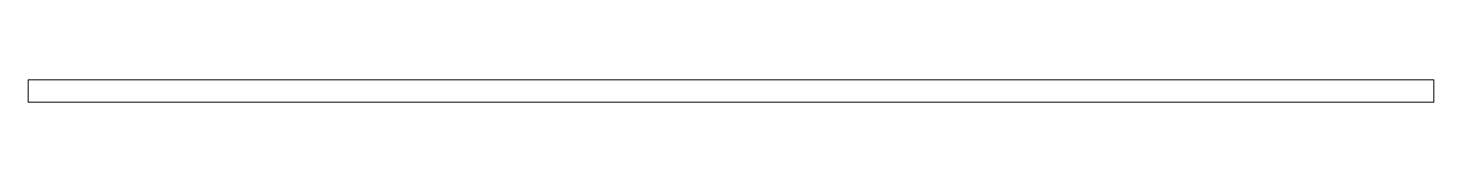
# Model space of a CAD drawing. Header units: millimetres. Extents: x -72 to 114, y 0 to 3.
import ezdxf

# ---------------------------------------------------------------- set-up
doc = ezdxf.new("R2010")
doc.units = ezdxf.units.MM

msp = doc.modelspace()

# ---------------------------------------------------------------- linework, layer by layer
at = {"color": 7, "linetype": 'Continuous', "lineweight": 15}
msp.add_lwpolyline([(113.7, 0), (113.7, 3), (-72.3, 3), (-72.3, 0)], close=True, dxfattribs=at)

doc.saveas('drawing.dxf')
